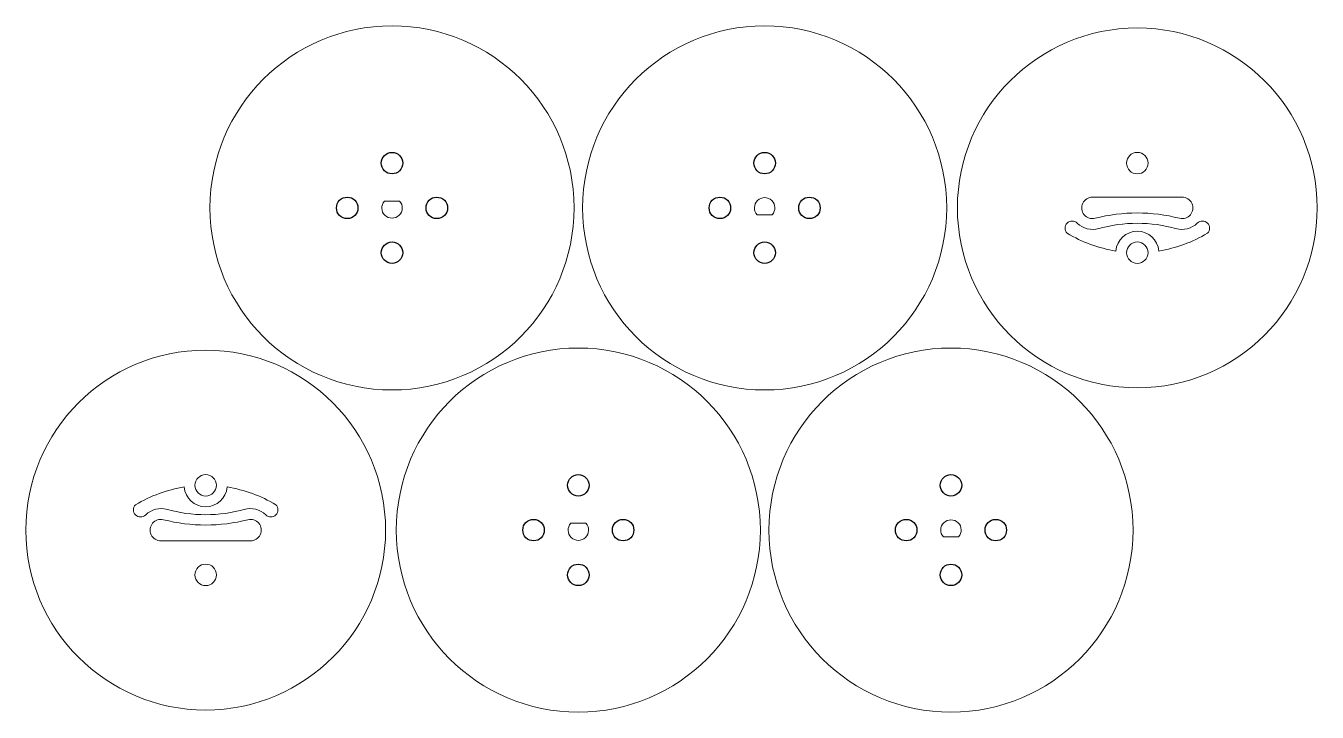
# Model space of a CAD drawing. Header units: millimetres. Extents: x 3 to 183, y 5 to 100.
import ezdxf

# ---------------------------------------------------------------- set-up
doc = ezdxf.new("R2010")
doc.units = ezdxf.units.MM
doc.layers.add('gear', color=7, linetype='Continuous', true_color=0xffffff)
doc.layers.add('lazerCut', color=1, linetype='Continuous', lineweight=0, true_color=0xff0000)

msp = doc.modelspace()

# ---------------------------------------------------------------- linework, layer by layer
at = {"layer": 'gear', "color": 1, "true_color": 0xff0000}
for centre in [(54, 81.2), (106, 81.2), (47.75, 74.95), (60.25, 74.95), (99.75, 74.95), (112.25, 74.95), (54, 68.7), (106, 68.7), (80, 36.25), (132, 36.25), (73.75, 30), (86.25, 30), (125.75, 30), (138.25, 30), (80, 23.75), (132, 23.75)]:
    msp.add_circle(centre, 1.5, dxfattribs=at)
at = {"layer": 'lazerCut'}
for p, q in [((55.06, 75.9), (52.94, 75.9)), ((164.25, 76.45), (151.75, 76.45)), ((104.94, 74), (107.06, 74)), ((81.06, 30.95), (78.94, 30.95)), ((130.94, 29.05), (133.06, 29.05)), ((21.75, 28.5), (34.25, 28.5))]:
    msp.add_line(p, q, dxfattribs=at)
for centre, radius in [((54, 74.95), 25.4), ((106, 74.95), 25.4), ((158, 74.95), 25.1), ((28, 30), 25.1), ((80, 30), 25.4), ((132, 30), 25.4)]:
    msp.add_circle(centre, radius, dxfattribs=at)
at = {"layer": 'lazerCut', "color": 1, "true_color": 0xff0000}
for centre in [(158, 81.2), (158, 68.7), (28, 36.25), (28, 23.75)]:
    msp.add_circle(centre, 1.5, dxfattribs=at)
at = {"layer": 'lazerCut'}
for centre, radius, start, end in [((54, 74.95), 1.43, 138.1897, 41.8103), ((106, 74.95), 1.43, 318.1897, 221.8103), ((151.75, 74.95), 1.5, 90, 284.0362), ((164.25, 74.95), 1.5, 255.9638, 90), ((158, 50.93), 23.32, 75.3775, 104.6225), ((148.92, 72.12), 1, 45, 225), ((151.75, 74.95), 3, 225, 286.9236), ((158, 52.38), 20.42, 74.4177, 105.5823), ((164.25, 74.95), 3, 253.0764, 315), ((167.08, 72.12), 1, 315, 135), ((158, 87.7), 19, 238.9924, 260.9417), ((158, 68.7), 3, 4.5292, 175.4708), ((158, 87.7), 19, 279.0583, 301.0076), ((28, 17.25), 19, 99.0583, 121.0076), ((28, 36.25), 3, 184.5292, 355.4708), ((28, 17.25), 19, 58.9924, 80.9417), ((18.92, 32.83), 1, 135, 315), ((21.75, 30), 3, 73.0764, 135), ((28, 52.57), 20.42, 254.4177, 285.5823), ((34.25, 30), 3, 45, 106.9236), ((37.08, 32.83), 1, 225, 45), ((21.75, 30), 1.5, 75.9638, 270), ((28, 54.02), 23.32, 255.3775, 284.6225), ((34.25, 30), 1.5, 270, 104.0362), ((80, 30), 1.43, 138.1897, 41.8103), ((132, 30), 1.43, 318.1897, 221.8103)]:
    msp.add_arc(centre, radius, start, end, dxfattribs=at)

doc.saveas('drawing.dxf')
